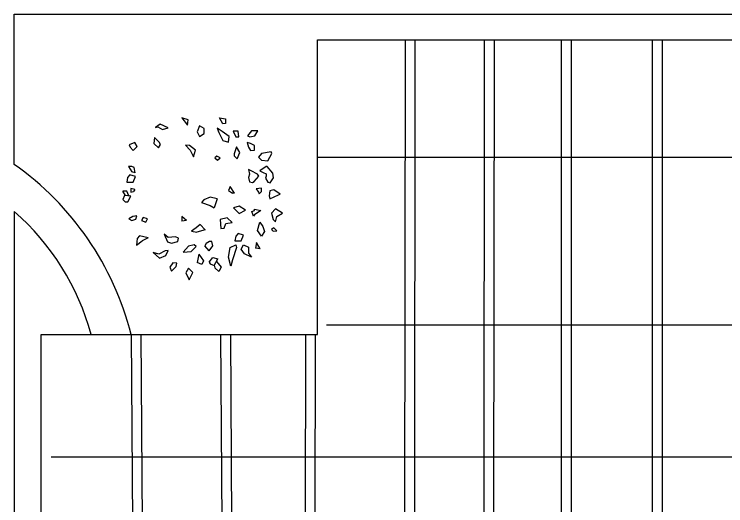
# Model space of a CAD drawing. Header units: millimetres. Extents: x -17017 to 2697, y 1903 to 18260.
# Drawn here: x -16963.924 to -16960.279, y 18242.684 to 18245.205 of the extents above; entities that cross this region are included whole.
import ezdxf

# ---------------------------------------------------------------- set-up
doc = ezdxf.new("R2010")
doc.units = ezdxf.units.MM
doc.linetypes.add('0', pattern=[0])
for name, color, linetype in [('1', 7, 'Continuous'), ('55', 7, 'Continuous'), ('CAY', 94, 'Continuous')]:
    doc.layers.add(name, color=color, linetype=linetype)

# ---------------------------------------------------------------- blocks, each defined once
blk = doc.blocks.new('A$C5AA32782')
at = {"layer": 'CAY'}
for p, q in [((452.9, 931.4, 0), (426.3, 893.8, 0)), ((456.2, 922, 0), (452.9, 931.4, 0)), ((566, 945.5, 0), (539.4, 903.2, 0)), ((585.9, 912.6, 0), (566, 945.5, 0)), ((328.5, 887.1, 0), (288.5, 854.2, 0)), ((355.1, 891.8, 0), (328.5, 887.1, 0)), ((385, 873, 0), (355.1, 891.8, 0)), ((426.3, 893.8, 0), (432.9, 870.3, 0)), ((479.5, 870.3, 0), (456.2, 922, 0)), ((539.4, 903.2, 0), (566, 879.7, 0)), ((566, 879.7, 0), (602.6, 889.1, 0)), ((615.9, 903.2, 0), (585.9, 912.6, 0)), ((602.6, 889.1, 0), (615.9, 903.2, 0)), ((669.1, 912.6, 0), (652.5, 893.8, 0)), ((652.5, 893.8, 0), (662.4, 879.7, 0)), ((662.4, 879.7, 0), (672.4, 889.1, 0)), ((672.4, 889.1, 0), (669.1, 912.6, 0)), ((211.1, 882.5, 0), (201.2, 877.8, 0)), ((201.2, 877.8, 0), (211.1, 821.4, 0)), ((254.4, 859, 0), (211.1, 882.5, 0)), ((251, 821.4, 0), (254.4, 859, 0)), ((288.5, 854.2, 0), (288.5, 849.5, 0)), ((288.5, 849.5, 0), (315.2, 811.9, 0)), ((325.1, 830.7, 0), (331.8, 849.5, 0)), ((331.8, 849.5, 0), (345.1, 849.5, 0)), ((345.1, 849.5, 0), (358.4, 844.8, 0)), ((358.4, 844.8, 0), (381.7, 858.9, 0)), ((381.7, 858.9, 0), (385, 873, 0)), ((432.9, 870.3, 0), (462.9, 865.6, 0)), ((462.9, 865.6, 0), (479.5, 870.3, 0)), ((211.1, 821.4, 0), (234.4, 802.6, 0)), ((234.4, 802.6, 0), (251, 821.4, 0)), ((315.2, 811.9, 0), (325.1, 830.7, 0)), ((347, 805.9, 0), (333.7, 796.5, 0)), ((377, 777.7, 0), (347, 805.9, 0)), ((436.8, 821.9, 0), (416.8, 821.9, 0)), ((416.8, 821.9, 0), (420.1, 789, 0)), ((420.1, 789, 0), (440.1, 803.1, 0)), ((450.1, 807.8, 0), (436.8, 821.9, 0)), ((440.1, 803.1, 0), (450.1, 807.8, 0)), ((542.4, 778.7, 0), (549.1, 816.3, 0)), ((549.1, 816.3, 0), (575.7, 778.7, 0)), ((617.8, 810.6, 0), (644.5, 829.4, 0)), ((667.7, 796.5, 0), (617.8, 810.6, 0)), ((644.5, 829.4, 0), (674.4, 838.7, 0)), ((701, 820, 0), (667.7, 796.5, 0)), ((674.4, 838.7, 0), (701, 820, 0)), ((776.2, 813.8, 0), (739, 790.4, 0)), ((776.2, 813.8, 0), (772.2, 785.7, 0)), ((107, 781, 0), (77, 799.8, 0)), ((77, 799.8, 0), (77, 762.2, 0)), ((77, 762.2, 0), (107, 738.7, 0)), ((113.6, 752.8, 0), (107, 781, 0)), ((163.9, 778.9, 0), (152.9, 755.4, 0)), ((191.6, 778.9, 0), (163.9, 778.9, 0)), ((194, 755.2, 0), (191.6, 778.9, 0)), ((313.8, 759, 0), (307.1, 744.9, 0)), ((333.7, 796.5, 0), (313.8, 759, 0)), ((383.6, 768.3, 0), (377, 777.7, 0)), ((380.3, 749.6, 0), (383.6, 768.3, 0)), ((549.1, 778.7, 0), (542.4, 778.7, 0)), ((555.7, 764.6, 0), (549.1, 778.7, 0)), ((582.4, 774, 0), (555.7, 764.6, 0)), ((575.7, 778.7, 0), (582.4, 774, 0)), ((739, 790.4, 0), (772.2, 785.7, 0)), ((802.2, 743.4, 0), (825.4, 762.2, 0)), ((825.4, 762.2, 0), (805.5, 719.9, 0)), ((107, 738.7, 0), (113.6, 752.8, 0)), ((152.9, 755.4, 0), (147.3, 735.9, 0)), ((147.3, 735.9, 0), (175, 743.7, 0)), ((175, 743.7, 0), (194.4, 755.4, 0)), ((307.1, 744.9, 0), (333.7, 749.6, 0)), ((333.7, 749.6, 0), (353.7, 744.9, 0)), ((353.7, 744.9, 0), (380.3, 749.6, 0)), ((547, 726.4, 0), (523.7, 688.8, 0)), ((566.9, 688.8, 0), (547, 726.4, 0)), ((752.3, 715.2, 0), (765.6, 743.4, 0)), ((765.6, 743.4, 0), (802.2, 743.4, 0)), ((805.5, 719.9, 0), (778.9, 701.1, 0)), ((113.6, 687.1, 0), (80.3, 682.4, 0)), ((80.3, 682.4, 0), (80.3, 654.2, 0)), ((113.6, 668.3, 0), (113.6, 687.1, 0)), ((206.1, 691.9, 0), (172.9, 673.1, 0)), ((242.7, 677.8, 0), (206.1, 691.9, 0)), ((226.1, 659, 0), (242.7, 677.8, 0)), ((523.7, 688.8, 0), (533.7, 655.9, 0)), ((533.7, 655.9, 0), (566.9, 688.8, 0)), ((695, 715.3, 0), (685, 682.5, 0)), ((685, 682.5, 0), (701.6, 668.4, 0)), ((728.2, 701.2, 0), (695, 715.3, 0)), ((728.2, 663.7, 0), (728.2, 701.2, 0)), ((778.9, 701.1, 0), (752.3, 715.2, 0)), ((80.3, 654.2, 0), (113.6, 668.3, 0)), ((172.9, 673.1, 0), (212.8, 659, 0)), ((212.8, 659, 0), (226.1, 659, 0)), ((447.5, 660.3, 0), (407.6, 634.6, 0)), ((407.6, 634.6, 0), (430.9, 625.3, 0)), ((430.9, 625.3, 0), (447.5, 648.7, 0)), ((447.5, 660.3, 0), (447.5, 648.7, 0)), ((619.8, 646.7, 0), (593.2, 618.5, 0)), ((626.5, 609.1, 0), (619.8, 646.7, 0)), ((701.6, 668.4, 0), (728.2, 663.7, 0)), ((752.3, 668.3, 0), (768.9, 673, 0)), ((768.9, 635.4, 0), (752.3, 668.3, 0)), ((768.9, 673, 0), (842.1, 649.5, 0)), ((825.4, 626, 0), (768.9, 635.4, 0)), ((878.7, 640.1, 0), (825.4, 626, 0)), ((842.1, 649.5, 0), (878.7, 640.1, 0)), ((0.4, 572.3, 0), (5.9, 607.5, 0)), ((36.4, 591.8, 0), (0.4, 572.3, 0)), ((5.9, 607.5, 0), (33.6, 607.5, 0)), ((33.6, 607.5, 0), (36.4, 591.8, 0)), ((110.8, 630, 0), (80.9, 587.7, 0)), ((87.6, 568.9, 0), (134.1, 592.4, 0)), ((144.1, 625.3, 0), (110.8, 630, 0)), ((134.1, 592.4, 0), (144.1, 625.3, 0)), ((593.2, 618.5, 0), (603.2, 576.2, 0)), ((653.1, 599.7, 0), (626.5, 609.1, 0)), ((656.4, 580.9, 0), (653.1, 599.7, 0)), ((80.9, 587.7, 0), (60.9, 559.5, 0)), ((60.9, 559.5, 0), (87.6, 568.9, 0)), ((238.2, 576, 0), (227.1, 556.4, 0)), ((227.1, 556.4, 0), (238.2, 544.7, 0)), ((252.1, 560.3, 0), (238.2, 576, 0)), ((238.2, 544.7, 0), (252.1, 560.3, 0)), ((480.7, 559.5, 0), (469.6, 517.6, 0)), ((480.7, 559.5, 0), (532.8, 541.1, 0)), ((603.2, 576.2, 0), (656.4, 580.9, 0)), ((827.9, 533.9, 0), (835.1, 563.5, 0)), ((875, 540, 0), (835.1, 563.5, 0)), ((851.7, 554.1, 0), (885, 582.3, 0)), ((885, 582.3, 0), (911.6, 568.2, 0)), ((911.6, 568.2, 0), (888.3, 544.7, 0)), ((469.6, 517.6, 0), (486.2, 480, 0)), ((502.9, 465.9, 0), (519.5, 517.6, 0)), ((519.5, 517.6, 0), (532.8, 541.1, 0)), ((758.9, 532, 0), (732.3, 527.3, 0)), ((732.3, 527.3, 0), (732.3, 513.2, 0)), ((732.3, 513.2, 0), (745.6, 494.4, 0)), ((788.5, 511.1, 0), (758.9, 532, 0)), ((788.5, 511.1, 0), (758.9, 485, 0)), ((855.1, 511.8, 0), (827.9, 533.9, 0)), ((855.1, 511.8, 0), (865, 516.5, 0)), ((865, 516.5, 0), (875, 540, 0)), ((873.9, 540.7, 0), (888.3, 544.7, 0)), ((63.9, 482, 0), (47.2, 453.8, 0)), ((93.8, 482, 0), (63.9, 482, 0)), ((110.4, 453.8, 0), (93.8, 482, 0)), ((486.2, 480, 0), (502.9, 465.9, 0)), ((664, 488.3, 0), (631.4, 457.6, 0)), ((664, 488.3, 0), (678, 438.8, 0)), ((745.6, 494.4, 0), (758.9, 485, 0)), ((807.7, 450.2, 0), (846.9, 477.9, 0)), ((846.9, 477.9, 0), (870.2, 468.5, 0)), ((870.2, 468.5, 0), (856.9, 440.3, 0)), ((47.2, 453.8, 0), (83.8, 439.7, 0)), ((83.8, 439.7, 0), (110.4, 453.8, 0)), ((192.8, 430.8, 0), (165.1, 395.5, 0)), ((231.6, 419, 0), (192.8, 430.8, 0)), ((631.4, 457.6, 0), (651.4, 434.1, 0)), ((651.4, 434.1, 0), (671.4, 405.9, 0)), ((671.4, 405.9, 0), (678, 438.8, 0)), ((762.3, 435, 0), (752.8, 421.6, 0)), ((752.8, 421.6, 0), (759.9, 388.1, 0)), ((793.1, 404.9, 0), (762.3, 435, 0)), ((807.7, 450.2, 0), (856.9, 440.3, 0)), ((13.3, 387.6, 0), (0, 350, 0)), ((0, 350, 0), (43.2, 382.9, 0)), ((43.2, 382.9, 0), (13.3, 387.6, 0)), ((162.3, 372.1, 0), (192.8, 399.5, 0)), ((165.1, 395.5, 0), (162.3, 372.1, 0)), ((192.8, 399.5, 0), (231.6, 419, 0)), ((759.9, 388.1, 0), (795.4, 358, 0)), ((795.4, 358, 0), (793.1, 404.9, 0)), ((915.7, 415.1, 0), (891.6, 389.5, 0)), ((891.6, 389.5, 0), (918.8, 372.4, 0)), ((961, 393.8, 0), (915.7, 415.1, 0)), ((918.8, 372.4, 0), (961, 393.8, 0)), ((609.3, 376.3, 0), (585.9, 348.8, 0)), ((585.9, 348.8, 0), (612.6, 348.8, 0)), ((609.3, 376.3, 0), (612.6, 348.8, 0)), ((712.3, 330, 0), (705.7, 311.2, 0)), ((705.7, 311.2, 0), (709, 268.9, 0)), ((732.3, 325.3, 0), (712.3, 330, 0)), ((742.3, 287.7, 0), (732.3, 325.3, 0)), ((862, 320.6, 0), (858.7, 297.1, 0)), ((858.7, 297.1, 0), (885.3, 278.3, 0)), ((882, 315.9, 0), (862, 320.6, 0)), ((908.6, 287.7, 0), (882, 315.9, 0)), ((60.4, 268.9, 0), (37.1, 221.9, 0)), ((70.4, 236, 0), (60.4, 268.9, 0)), ((709, 268.9, 0), (689.1, 245.4, 0)), ((689.1, 245.4, 0), (735.6, 264.2, 0)), ((735.6, 264.2, 0), (742.3, 287.7, 0)), ((815.5, 254.8, 0), (785.5, 268.9, 0)), ((785.5, 268.9, 0), (788.8, 250.1, 0)), ((832.1, 217.2, 0), (815.5, 254.8, 0)), ((885.3, 278.3, 0), (908.6, 287.7, 0)), ((37.1, 221.9, 0), (57.1, 193.7, 0)), ((53.7, 207.8, 0), (70.4, 236, 0)), ((144.4, 214.7, 0), (116.7, 187.3, 0)), ((158.3, 222.5, 0), (144.4, 214.7, 0)), ((152.8, 183.4, 0), (177.7, 210.8, 0)), ((177.7, 210.8, 0), (158.3, 222.5, 0)), ((788.8, 250.1, 0), (808.8, 212.5, 0)), ((788.8, 250.1, 0), (808.8, 212.5, 0)), ((798.8, 179.6, 0), (832.1, 217.2, 0)), ((808.8, 212.5, 0), (798.8, 179.6, 0)), ((57.1, 193.7, 0), (53.7, 207.8, 0)), ((116.7, 187.3, 0), (152.8, 183.4, 0)), ((598.8, 147.3, 0), (591.7, 120.5, 0)), ((617.8, 137.2, 0), (598.8, 147.3, 0)), ((608.3, 110.5, 0), (617.8, 137.2, 0)), ((711.9, 149.9, 0), (699, 99.8, 0)), ((711.9, 149.9, 0), (729, 113.9, 0)), ((170.2, 85.7, 0), (146.9, 71.6, 0)), ((193.4, 62.2, 0), (170.2, 85.7, 0)), ((591.7, 120.5, 0), (608.3, 110.5, 0)), ((699, 99.8, 0), (715.7, 85.7, 0)), ((715.7, 85.7, 0), (755.6, 81, 0)), ((755.6, 81, 0), (729, 113.9, 0)), ((146.9, 71.6, 0), (160.2, 38.7, 0)), ((160.2, 38.7, 0), (173.5, 43.4, 0)), ((173.5, 43.4, 0), (193.4, 62.2, 0)), ((294.7, 67.6, 0), (288.1, 53.5, 0)), ((288.1, 53.5, 0), (288.1, 34.7, 0)), ((288.1, 34.7, 0), (321.3, 53.5, 0)), ((325.8, 72.5, 0), (294.7, 67.6, 0)), ((325.8, 72.5, 0), (321.3, 53.5, 0)), ((347.3, 75.1, 0), (337.3, 42.2, 0)), ((337.3, 42.2, 0), (354, 28.1, 0)), ((380.6, 61, 0), (347.3, 75.1, 0)), ((380.6, 23.4, 0), (380.6, 61, 0)), ((424.6, 70.4, 0), (418.1, 47.4, 0)), ((418.1, 47.4, 0), (440.3, 47.4, 0)), ((424.6, 70.4, 0), (437.5, 63.1, 0)), ((440.3, 47.4, 0), (437.5, 63.1, 0)), ((463.9, 47.9, 0), (460.6, 10.4, 0)), ((497.2, 29.2, 0), (463.9, 47.9, 0)), ((601.4, 77.9, 0), (581.4, 82.6, 0)), ((581.4, 82.6, 0), (584.8, 59.1, 0)), ((584.8, 59.1, 0), (598.1, 35.6, 0)), ((598.1, 35.6, 0), (608, 54.4, 0)), ((608, 54.4, 0), (601.4, 77.9, 0)), ((354, 28.1, 0), (380.6, 23.4, 0)), ((462.9, 36.2, 0), (435.8, 23.5, 0)), ((435.8, 23.5, 0), (435.8, 0, 0)), ((461.1, 15.9, 0), (435.8, 0, 0)), ((460.6, 10.4, 0), (483.9, 1, 0)), ((483.9, 1, 0), (497.2, 15.1, 0)), ((497.2, 15.1, 0), (497.2, 29.2, 0))]:
    blk.add_line(p, q, dxfattribs=at)

msp = doc.modelspace()

# ---------------------------------------------------------------- linework, layer by layer
at = {"layer": '1', "linetype": '0'}
for p, q in [((-16963.9242, 18245.205), (-16958.0528, 18245.205)), ((-16963.9242, 18244.4348), (-16963.9242, 18245.205)), ((-16963.9242, 18244.1929), (-16963.9242, 18237.682))]:
    msp.add_line(p, q, dxfattribs=at)
at = {"layer": '1'}
for p, q in [((-16961.9219, 18245.0745), (-16961.929, 18237.4728)), ((-16961.8719, 18245.0744), (-16961.879, 18237.4728)), ((-16961.5157, 18245.0745), (-16961.5228, 18237.4728)), ((-16961.4657, 18245.0744), (-16961.4728, 18237.4728)), ((-16961.1212, 18245.0745), (-16961.1212, 18237.4728)), ((-16961.0712, 18245.0745), (-16961.0712, 18237.4728)), ((-16960.655, 18245.0745), (-16960.655, 18237.4728)), ((-16960.605, 18245.0745), (-16960.605, 18237.4728)), ((-16963.3255, 18243.5629), (-16963.2905, 18238.4333)), ((-16963.2755, 18243.5632), (-16963.2405, 18238.4336)), ((-16962.8669, 18243.5629), (-16962.8319, 18238.4333)), ((-16962.8169, 18243.5632), (-16962.7819, 18238.4336)), ((-16962.4327, 18243.5629), (-16962.4398, 18238.4334)), ((-16962.3827, 18243.5629), (-16962.3898, 18238.4333))]:
    msp.add_line(p, q, dxfattribs=at)
at = {"layer": '1', "linetype": 'ByBlock'}
for p, q in [((-16958.3474, 18244.4708), (-16962.3698, 18244.4708)), ((-16962.3235, 18243.6123), (-16958.3773, 18243.6123)), ((-16963.7354, 18242.9349), (-16956.9668, 18242.9349))]:
    msp.add_line(p, q, dxfattribs=at)
at = {"layer": '1', "linetype": '0'}
for centre, radius, start, end in [((-16964.8035, 18243.1895), 1.5245, 14.1778, 54.7759), ((-16964.7689, 18243.227), 1.2832, 15.1717, 48.8292)]:
    msp.add_arc(centre, radius, start, end, dxfattribs=at)
at = {"layer": '55', "linetype": 'ByBlock'}
for points in [[(-16962.3698, 18243.5629), (-16962.3698, 18245.0745), (-16958.3474, 18245.0745), (-16958.3474, 18243.5629)], [(-16962.3898, 18238.4333), (-16963.7854, 18238.4333), (-16963.7854, 18243.5629), (-16962.3698, 18243.5629)]]:
    msp.add_lwpolyline(points, dxfattribs=at)

# ---------------------------------------------------------------- block references
at = {"layer": 'CAY', "xscale": 0.0008657632784185774, "yscale": 0.0008657632784185774, "zscale": 0.0008657632784185774, "rotation": 270}
msp.add_blockref('A$C5AA32782', (-16963.3681, 18244.6741, 0), dxfattribs=at)

doc.saveas('drawing.dxf')
